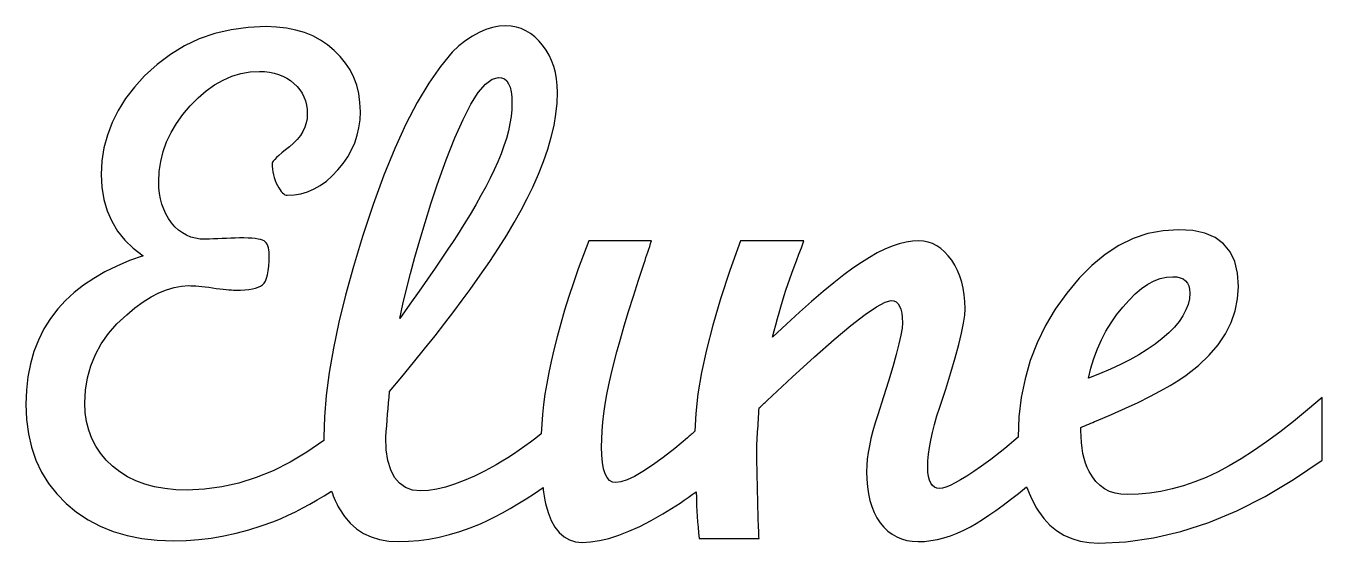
# Model space of a CAD drawing. Extents: x 0 to 120, y 0 to 48.
import ezdxf

# ---------------------------------------------------------------- set-up
doc = ezdxf.new("R2010")
doc.units = 0
doc.layers.add('Layer_1', color=7, linetype='CONTINUOUS')

msp = doc.modelspace()

# ---------------------------------------------------------------- linework, layer by layer
at = {"layer": 'Layer_1', "color": 7}
for points in [[(44.432768, 47.907281), (43.812954, 47.86939), (43.193349, 47.755821), (42.573885, 47.566676), (41.954492, 47.30205), (41.335102, 46.962046), (40.715644, 46.546762), (40.096045, 46.056296), (39.47624, 45.490754), (38.382442, 44.169471), (37.305389, 42.61789), (36.245238, 40.835958), (35.202151, 38.823621), (34.176284, 36.580832), (33.167797, 34.107538), (32.17685, 31.403685), (31.203601, 28.469226), (30.364151, 25.691948), (29.636717, 23.046159), (29.021272, 20.53183), (28.517785, 18.148918), (28.126236, 15.897389), (27.84659, 13.777211), (27.678823, 11.788343), (27.622906, 9.930754), (27.623189, 9.891384), (27.624035, 9.852536), (27.625164, 9.814058), (27.626575, 9.775805), (27.627986, 9.737626), (27.629398, 9.699377), (27.630526, 9.66091), (27.631373, 9.622073), (26.074381, 8.54883), (24.512216, 7.618039), (22.944681, 6.829899), (21.37158, 6.184612), (19.792713, 5.682375), (18.207888, 5.323388), (16.616906, 5.107853), (15.019568, 5.035962), (13.962665, 5.070396), (12.961744, 5.173706), (12.016802, 5.345907), (11.12783, 5.587018), (10.294829, 5.897047), (9.517792, 6.276015), (8.796709, 6.723936), (8.131581, 7.240823), (7.534238, 7.814719), (7.016527, 8.433683), (6.57845, 9.097772), (6.220011, 9.807039), (5.941221, 10.561534), (5.742079, 11.361313), (5.622589, 12.206427), (5.582762, 13.096934), (5.642895, 14.279694), (5.823337, 15.415604), (6.124169, 16.504488), (6.545464, 17.546165), (7.087303, 18.540459), (7.749763, 19.487196), (8.532921, 20.386195), (9.436859, 21.237281), (10.204148, 21.86697), (10.956217, 22.412181), (11.693113, 22.873073), (12.414891, 23.249808), (13.121603, 23.542549), (13.813302, 23.751453), (14.490037, 23.87668), (15.151859, 23.918393), (15.352068, 23.915316), (15.573849, 23.906059), (15.81719, 23.890537), (16.082069, 23.868637), (16.36848, 23.840282), (16.676401, 23.805374), (17.005819, 23.763825), (17.35672, 23.71554), (17.706459, 23.666862), (18.032451, 23.624303), (18.334716, 23.587975), (18.613281, 23.557998), (18.868173, 23.534489), (19.099409, 23.517555), (19.30702, 23.507311), (19.491026, 23.503867), (19.936533, 23.511516), (20.343193, 23.534432), (20.711039, 23.572538), (21.040107, 23.625785), (21.330432, 23.694111), (21.582047, 23.777456), (21.794986, 23.875754), (21.96929, 23.988951), (22.114849, 24.13771), (22.241473, 24.342725), (22.349023, 24.603913), (22.437347, 24.921185), (22.506299, 25.294457), (22.555736, 25.723647), (22.585508, 26.208668), (22.59547, 26.749437), (22.587794, 26.995857), (22.564849, 27.21829), (22.526712, 27.416833), (22.473443, 27.591591), (22.405106, 27.742656), (22.321771, 27.870133), (22.223507, 27.974121), (22.110381, 28.054715), (21.969281, 28.119222), (21.787121, 28.174956), (21.563959, 28.221971), (21.299845, 28.260319), (20.994836, 28.290054), (20.648981, 28.311221), (20.262339, 28.323893), (19.834964, 28.328098), (19.439193, 28.31156), (19.043419, 28.295021), (18.647647, 28.278483), (18.251873, 28.261945), (17.856101, 28.245407), (17.46033, 28.228869), (17.064555, 28.21233), (16.668784, 28.195792), (16.213686, 28.219499), (15.778249, 28.290644), (15.362377, 28.409206), (14.965974, 28.575167), (14.588947, 28.788518), (14.231199, 29.049238), (13.892634, 29.357314), (13.573159, 29.712731), (13.298619, 30.118787), (13.06053, 30.544344), (12.858945, 30.989366), (12.693907, 31.453816), (12.565465, 31.93765), (12.473663, 32.440835), (12.418551, 32.963327), (12.400178, 33.505092), (12.445365, 34.459178), (12.580945, 35.391663), (12.80692, 36.302569), (13.123297, 37.191919), (13.530083, 38.059733), (14.027285, 38.906035), (14.614906, 39.730847), (15.292956, 40.534189), (16.025757, 41.277063), (16.777719, 41.920566), (17.548911, 42.464798), (18.339407, 42.909857), (19.14928, 43.255844), (19.978599, 43.502859), (20.827441, 43.651001), (21.695873, 43.70037), (22.167173, 43.683126), (22.616781, 43.63146), (23.044754, 43.545354), (23.451148, 43.424797), (23.83602, 43.269783), (24.199424, 43.080305), (24.541415, 42.856356), (24.862053, 42.597925), (25.152799, 42.312686), (25.405055, 42.008318), (25.618742, 41.684736), (25.793773, 41.341858), (25.930058, 40.979601), (26.027515, 40.597878), (26.086054, 40.196606), (26.105584, 39.775703), (26.079902, 39.351334), (26.002849, 38.939797), (25.87432, 38.541125), (25.694225, 38.155347), (25.462473, 37.782497), (25.178966, 37.422605), (24.843619, 37.0757), (24.456336, 36.741814), (24.084873, 36.446703), (23.762696, 36.181702), (23.489878, 35.946825), (23.266496, 35.74209), (23.092627, 35.56751), (22.968342, 35.423102), (22.89372, 35.308884), (22.868828, 35.22487), (22.876476, 34.951114), (22.899393, 34.681321), (22.937524, 34.415611), (22.990793, 34.154099), (23.05913, 33.896895), (23.142471, 33.644118), (23.240746, 33.39588), (23.353889, 33.1523), (23.473145, 32.942519), (23.589923, 32.761106), (23.704327, 32.607939), (23.816474, 32.4829), (23.926467, 32.385861), (24.034423, 32.316702), (24.140448, 32.2753), (24.244653, 32.261528), (24.890377, 32.298245), (25.518821, 32.408379), (26.13001, 32.591869), (26.723958, 32.848654), (27.30069, 33.178671), (27.860224, 33.581856), (28.402582, 34.058154), (28.927778, 34.6075), (29.412356, 35.203884), (29.832788, 35.821468), (30.188936, 36.460365), (30.480652, 37.120689), (30.707796, 37.802555), (30.87022, 38.506075), (30.967787, 39.231367), (31.000347, 39.978542), (30.962425, 40.835814), (30.848766, 41.650135), (30.659505, 42.421457), (30.394777, 43.149749), (30.054711, 43.83497), (29.639441, 44.477076), (29.149099, 45.076037), (28.583819, 45.631806), (27.973457, 46.148676), (27.313424, 46.596585), (26.603771, 46.975547), (25.844556, 47.285577), (25.035837, 47.526688), (24.177667, 47.698897), (23.2701, 47.802219), (22.313194, 47.836667), (20.661125, 47.76549), (19.080133, 47.552026), (17.570207, 47.196324), (16.131331, 46.698425), (14.76349, 46.058382), (13.466671, 45.276237), (12.240858, 44.352038), (11.086042, 43.285833), (10.149673, 42.254353), (9.338149, 41.193065), (8.651471, 40.101853), (8.089643, 38.980607), (7.652664, 37.829211), (7.340535, 36.647552), (7.153258, 35.435515), (7.090833, 34.192986), (7.151345, 33.005079), (7.332785, 31.888131), (7.635028, 30.842184), (8.057944, 29.867276), (8.601402, 28.963445), (9.265277, 28.130734), (10.049434, 27.369177), (10.95375, 26.678819), (9.700717, 26.225376), (8.524785, 25.726613), (7.426082, 25.182559), (6.404745, 24.593245), (5.460898, 23.958705), (4.594677, 23.278967), (3.806207, 22.554065), (3.095625, 21.784028), (2.401742, 20.877378), (1.800939, 19.914912), (1.293046, 18.896567), (0.877886, 17.822285), (0.555286, 16.692005), (0.325072, 15.50567), (0.187071, 14.263215), (0.141111, 12.964583), (0.198947, 11.569748), (0.37255, 10.245595), (0.662085, 8.992255), (1.067697, 7.809862), (1.589552, 6.698544), (2.227797, 5.658434), (2.982595, 4.689661), (3.854097, 3.792361), (4.822873, 2.984963), (5.869342, 2.285715), (6.993438, 1.694459), (8.195096, 1.211049), (9.474242, 0.835327), (10.830817, 0.567142), (12.264748, 0.406344), (13.775972, 0.352778), (14.929903, 0.380718), (16.084098, 0.464532), (17.238472, 0.604272), (18.392936, 0.79997), (19.547403, 1.051667), (20.701782, 1.359402), (21.855989, 1.723212), (23.009931, 2.143136), (23.678673, 2.423247), (24.3464, 2.72367), (25.013206, 3.044162), (25.679191, 3.384468), (26.344454, 3.744347), (27.00909, 4.123543), (27.673196, 4.52181), (28.336875, 4.9389), (28.414447, 4.719887), (28.495941, 4.505565), (28.58139, 4.295896), (28.670817, 4.090845), (28.764253, 3.89038), (28.861726, 3.694461), (28.963262, 3.503052), (29.068889, 3.316122), (29.53061, 2.605309), (30.05475, 1.98917), (30.64131, 1.467736), (31.290291, 1.041039), (32.0017, 0.709109), (32.775533, 0.471977), (33.611795, 0.329675), (34.510486, 0.282234), (35.442494, 0.307859), (36.378727, 0.384844), (37.319218, 0.513289), (38.263985, 0.693313), (39.213062, 0.925026), (40.166471, 1.208546), (41.124237, 1.543987), (42.086389, 1.931461), (42.737069, 2.234187), (43.40814, 2.570023), (44.099446, 2.938701), (44.810844, 3.33995), (45.542177, 3.773497), (46.293301, 4.239071), (47.064061, 4.7364), (47.854306, 5.265211), (47.878069, 5.055867), (47.903045, 4.853161), (47.92932, 4.657384), (47.956978, 4.468814), (47.98614, 4.287743), (48.016899, 4.114453), (48.049358, 3.949232), (48.08362, 3.792364), (48.317288, 2.952519), (48.604955, 2.224899), (48.946556, 1.609431), (49.342034, 1.106035), (49.791324, 0.714635), (50.294368, 0.435158), (50.851102, 0.26753), (51.461467, 0.211669), (52.240499, 0.252606), (53.062271, 0.375412), (53.926884, 0.58008), (54.834446, 0.8666), (55.78506, 1.234965), (56.77883, 1.685166), (57.815861, 2.217194), (58.896258, 2.831044), (59.305571, 3.077275), (59.708429, 3.326689), (60.104864, 3.57921), (60.494909, 3.834771), (60.878601, 4.093297), (61.255972, 4.35472), (61.627055, 4.61897), (61.991883, 4.885975), (61.993012, 4.836366), (61.994141, 4.786757), (61.99527, 4.737148), (61.996399, 4.687539), (61.997528, 4.637927), (61.998657, 4.588318), (61.999786, 4.538709), (62.000915, 4.4891), (62.00512, 4.03551), (62.017791, 3.570805), (62.038986, 3.095103), (62.068733, 2.608515), (62.107089, 2.111158), (62.154105, 1.603149), (62.209832, 1.0846), (62.274317, 0.555628), (62.963338, 0.555628), (63.652355, 0.555628), (64.341375, 0.555628), (65.030395, 0.555628), (65.719412, 0.555628), (66.408433, 0.555628), (67.09745, 0.555628), (67.78647, 0.555628), (67.777665, 0.754067), (67.768859, 0.952503), (67.760054, 1.150942), (67.751249, 1.349378), (67.742443, 1.547817), (67.733638, 1.746253), (67.724833, 1.944692), (67.716027, 2.143128), (67.699489, 2.823329), (67.682951, 3.503526), (67.666413, 4.183727), (67.649875, 4.863928), (67.633336, 5.544126), (67.616798, 6.224326), (67.60026, 6.904524), (67.583722, 7.584725), (67.583719, 7.727908), (67.583716, 7.881795), (67.583716, 8.046404), (67.583716, 8.221763), (67.583716, 8.407888), (67.583716, 8.604809), (67.583719, 8.812541), (67.583722, 9.031114), (67.584851, 9.1283), (67.588265, 9.24746), (67.59391, 9.388452), (67.601756, 9.551128), (67.611746, 9.735343), (67.623854, 9.940953), (67.638049, 10.167809), (67.654277, 10.415767), (67.671267, 10.691424), (67.687862, 10.967037), (67.704202, 11.242619), (67.72043, 11.518189), (67.736658, 11.793762), (67.752999, 12.069346), (67.769593, 12.344964), (67.786583, 12.620628), (67.881393, 12.706618), (67.9762, 12.792608), (68.071009, 12.878596), (68.165819, 12.964586), (68.260629, 13.050576), (68.355436, 13.136567), (68.450246, 13.222554), (68.545055, 13.308544), (70.84848, 15.473048), (72.902521, 17.348835), (74.70707, 18.935937), (76.26203, 20.234391), (77.567293, 21.244241), (78.622756, 21.965516), (79.428317, 22.398259), (79.983875, 22.542503), (80.225973, 22.510355), (80.43569, 22.413872), (80.613055, 22.25296), (80.758103, 22.027526), (80.870865, 21.737481), (80.951372, 21.38273), (80.999657, 20.963184), (81.015744, 20.478753), (80.980122, 19.999229), (80.873304, 19.353375), (80.695343, 18.541357), (80.446299, 17.563335), (80.126219, 16.419469), (79.735161, 15.109927), (79.27318, 13.634864), (78.740327, 11.994447), (78.498217, 11.234118), (78.288492, 10.503896), (78.111119, 9.803799), (77.96607, 9.133837), (77.853309, 8.494031), (77.772808, 7.884394), (77.724533, 7.304944), (77.708447, 6.755697), (77.727977, 6.033177), (77.786507, 5.347408), (77.883958, 4.698342), (78.02024, 4.08594), (78.195272, 3.51015), (78.408967, 2.970931), (78.661235, 2.468234), (78.951994, 2.002017), (79.293045, 1.598318), (79.661885, 1.248692), (80.058573, 0.953064), (80.483182, 0.711358), (80.935776, 0.5235), (81.416421, 0.389407), (81.925185, 0.309008), (82.462133, 0.282225), (83.049883, 0.303646), (83.642115, 0.367964), (84.23877, 0.475237), (84.839793, 0.625526), (85.445123, 0.81889), (86.0547, 1.055393), (86.668469, 1.335092), (87.286369, 1.658053), (87.827042, 1.964478), (88.398449, 2.315396), (89.000587, 2.710617), (89.633459, 3.14995), (90.297056, 3.633202), (90.991382, 4.160184), (91.716431, 4.730708), (92.472202, 5.344581), (92.582179, 5.054481), (92.699614, 4.767112), (92.824441, 4.482547), (92.956589, 4.200864), (93.095987, 3.922135), (93.242567, 3.646441), (93.39626, 3.373851), (93.556994, 3.104442), (94.065835, 2.409853), (94.628101, 1.807899), (95.243921, 1.298572), (95.913423, 0.881865), (96.636741, 0.557773), (97.414004, 0.326288), (98.24534, 0.187401), (99.130883, 0.141108), (101.637815, 0.260858), (104.164579, 0.620025), (106.711025, 1.2185), (109.276995, 2.056164), (111.862342, 3.132898), (114.466912, 4.448593), (117.090548, 6.003126), (119.733105, 7.796386), (119.733105, 8.519581), (119.733105, 9.242775), (119.733105, 9.965969), (119.733105, 10.689164), (119.733105, 11.412358), (119.733105, 12.135553), (119.733105, 12.858747), (119.733105, 13.581942), (118.391836, 12.434141), (117.088965, 11.368478), (115.82461, 10.384861), (114.598882, 9.483186), (113.411906, 8.663356), (112.263795, 7.925274), (111.154664, 7.268839), (110.084633, 6.693956), (109.035269, 6.209137), (107.988083, 5.788587), (106.943068, 5.432419), (105.900214, 5.140754), (104.859514, 4.913703), (103.820962, 4.75138), (102.784543, 4.653904), (101.750258, 4.621386), (101.16811, 4.654671), (100.627061, 4.754567), (100.127043, 4.921123), (99.667994, 5.154394), (99.249842, 5.454433), (98.872523, 5.821293), (98.535973, 6.255027), (98.240119, 6.755692), (98.062497, 7.1316), (97.908499, 7.535627), (97.778147, 7.967729), (97.671453, 8.42787), (97.58844, 8.916012), (97.529122, 9.432115), (97.493517, 9.976144), (97.481636, 10.548053), (97.481636, 10.583331), (97.481636, 10.618608), (97.481636, 10.653886), (97.481636, 10.689164), (97.481636, 10.724442), (97.481636, 10.759719), (97.481636, 10.794997), (97.481636, 10.830275), (97.662433, 10.907446), (97.843233, 10.984617), (98.02403, 11.061785), (98.20492, 11.139018), (98.385717, 11.216188), (98.566518, 11.293359), (98.747315, 11.370527), (98.928115, 11.447698), (100.307815, 12.026104), (101.588358, 12.58962), (102.769789, 13.138187), (103.852156, 13.671739), (104.835508, 14.190215), (105.719888, 14.693553), (106.50535, 15.181693), (107.191934, 15.654573), (108.32213, 16.551267), (109.301822, 17.483983), (110.130954, 18.452919), (110.80947, 19.458274), (111.337307, 20.500244), (111.71441, 21.57903), (111.940715, 22.694829), (112.01617, 23.847837), (111.929991, 25.075529), (111.671498, 26.139583), (111.240728, 27.039982), (110.637718, 27.776709), (109.862504, 28.349747), (108.915124, 28.759085), (107.795616, 29.004703), (106.504018, 29.086587), (105.061622, 28.995139), (103.661992, 28.720776), (102.305223, 28.263446), (100.991408, 27.623101), (99.720646, 26.799684), (98.49303, 25.793141), (97.308659, 24.603422), (96.167629, 23.230476), (95.119086, 21.757166), (94.210705, 20.230228), (93.44235, 18.649611), (92.813886, 17.015265), (92.325173, 15.327139), (91.976075, 13.585184), (91.766452, 11.789345), (91.69617, 9.939573), (91.285252, 9.575817), (90.871257, 9.219557), (90.454107, 8.870817), (90.033729, 8.529622), (89.610037, 8.195999), (89.182959, 7.869973), (88.752412, 7.551572), (88.318323, 7.240823), (87.609886, 6.756383), (86.965638, 6.336832), (86.38571, 5.982078), (85.870232, 5.69203), (85.419334, 5.466599), (85.033144, 5.30569), (84.711791, 5.209213), (84.455406, 5.177073), (84.197077, 5.208067), (83.97317, 5.30113), (83.783689, 5.456391), (83.628645, 5.673985), (83.508046, 5.954039), (83.421895, 6.296685), (83.370203, 6.70205), (83.352987, 7.170268), (83.370203, 7.739182), (83.421895, 8.343065), (83.508046, 8.981748), (83.628645, 9.655062), (83.783689, 10.362836), (83.97317, 11.104905), (84.197077, 11.881096), (84.455406, 12.69124), (85.004473, 14.370998), (85.480632, 15.895343), (85.883795, 17.264386), (86.213868, 18.478246), (86.470758, 19.537031), (86.654366, 20.440856), (86.764605, 21.189837), (86.801379, 21.784087), (86.781849, 22.442083), (86.723307, 23.072107), (86.625851, 23.674152), (86.489565, 24.248206), (86.314537, 24.794261), (86.100849, 25.312314), (85.848591, 25.80235), (85.557845, 26.264365), (85.239504, 26.68428), (84.904351, 27.048085), (84.552245, 27.355814), (84.183056, 27.607511), (83.796649, 27.80321), (83.392891, 27.942952), (82.971643, 28.026772), (82.532776, 28.054712), (81.952423, 28.02371), (81.348016, 27.930642), (80.719676, 27.775374), (80.067537, 27.557778), (79.391719, 27.277726), (78.69235, 26.935083), (77.969559, 26.529724), (77.22347, 26.061518), (76.447627, 25.531476), (75.601009, 24.906343), (74.68353, 24.186227), (73.695106, 23.37124), (72.635646, 22.461485), (71.50507, 21.457073), (70.303286, 20.358114), (69.030207, 19.164712), (69.184966, 19.745031), (69.339364, 20.314378), (69.493522, 20.872823), (69.647559, 21.420432), (69.801599, 21.957273), (69.95576, 22.483417), (70.110161, 22.99893), (70.264929, 23.503879), (70.441645, 24.012257), (70.627316, 24.538006), (70.821829, 25.08108), (71.025066, 25.641435), (71.236916, 26.219023), (71.457261, 26.813795), (71.685988, 27.425706), (71.922984, 28.054712), (71.19097, 28.054712), (70.458957, 28.054712), (69.726943, 28.054712), (68.994929, 28.054712), (68.262915, 28.054712), (67.530901, 28.054712), (66.798887, 28.054712), (66.066873, 28.054712), (65.086653, 25.304547), (64.236735, 22.712691), (63.517038, 20.27899), (62.92747, 18.003297), (62.46795, 15.885459), (62.138391, 13.925321), (61.93871, 12.12274), (61.868818, 10.477559), (61.781608, 10.400617), (61.6945, 10.323232), (61.607457, 10.245595), (61.520448, 10.167897), (61.433439, 10.090317), (61.346396, 10.01305), (61.259288, 9.93628), (61.172082, 9.860198), (59.99885, 8.89094), (58.924503, 8.050838), (57.949084, 7.33992), (57.07264, 6.758206), (56.295214, 6.305722), (55.61685, 5.98249), (55.037598, 5.788533), (54.557498, 5.723879), (54.250906, 5.775528), (53.985456, 5.930491), (53.76107, 6.188795), (53.577665, 6.55046), (53.43516, 7.015505), (53.333469, 7.583957), (53.272518, 8.255838), (53.252226, 9.03117), (53.266027, 9.753758), (53.307471, 10.508635), (53.376675, 11.295803), (53.473751, 12.115275), (53.598812, 12.967056), (53.751968, 13.851148), (53.933327, 14.767566), (54.143001, 15.716309), (54.386373, 16.721283), (54.668705, 17.80632), (54.98993, 18.971297), (55.349973, 20.216091), (55.748761, 21.54058), (56.186225, 22.944638), (56.662292, 24.42814), (57.17689, 25.990962), (57.26288, 26.24893), (57.348868, 26.506901), (57.434858, 26.764869), (57.520848, 27.022837), (57.606839, 27.280805), (57.692826, 27.538776), (57.778817, 27.796744), (57.864807, 28.054712), (57.141612, 28.054712), (56.418418, 28.054712), (55.695223, 28.054712), (54.972029, 28.054712), (54.248835, 28.054712), (53.52564, 28.054712), (52.802446, 28.054712), (52.079251, 28.054712), (51.576659, 26.751633), (51.102099, 25.461454), (50.655556, 24.184178), (50.237015, 22.91982), (49.846456, 21.668387), (49.483865, 20.429886), (49.149223, 19.20433), (48.842515, 17.991726), (48.595071, 16.925349), (48.377201, 15.887093), (48.188838, 14.876808), (48.029907, 13.894331), (47.900344, 12.939511), (47.800082, 12.012193), (47.729044, 11.112218), (47.687168, 10.239434), (47.187897, 9.841975), (46.682979, 9.456067), (46.172388, 9.081688), (45.656091, 8.718815), (45.134056, 8.367426), (44.606252, 8.027498), (44.072646, 7.699008), (43.53321, 7.381934), (42.505675, 6.816375), (41.523861, 6.325898), (40.587597, 5.910605), (39.696709, 5.570598), (38.851027, 5.305975), (38.050377, 5.116836), (37.294589, 5.003281), (36.583487, 4.965406), (35.824358, 5.043071), (35.165832, 5.27602), (34.608095, 5.66418), (34.151341, 6.207486), (33.795756, 6.905865), (33.541535, 7.759248), (33.388862, 8.767566), (33.337932, 9.930754), (33.382029, 10.456613), (33.426126, 10.982472), (33.470223, 11.508331), (33.514321, 12.034193), (33.558418, 12.560052), (33.602515, 13.085911), (33.646612, 13.61177), (33.69071, 14.137629), (34.831373, 15.506133), (35.911449, 16.820408), (36.931047, 18.080581), (37.890269, 19.286782), (38.789223, 20.439137), (39.62801, 21.53778), (40.406735, 22.582835), (41.125501, 23.574434), (42.059685, 24.883008), (42.933561, 26.155201), (43.74714, 27.390939), (44.500439, 28.590144), (45.193466, 29.752736), (45.826237, 30.878636), (46.398764, 31.967771), (46.911057, 33.020059), (47.443906, 34.211999), (47.90589, 35.37565), (48.296946, 36.511109), (48.617025, 37.618472), (48.866072, 38.69784), (49.04403, 39.749309), (49.150849, 40.77298), (49.186473, 41.768948), (49.165025, 42.409945), (49.100647, 43.023364), (48.993304, 43.609062), (48.842955, 44.166906), (48.649557, 44.696753), (48.413069, 45.198465), (48.133446, 45.671904), (47.810646, 46.116934), (47.456431, 46.536841), (47.082659, 46.900643), (46.689391, 47.208369), (46.276692, 47.460067), (45.844621, 47.655765), (45.39324, 47.79551), (44.922612, 47.879336), (44.432768, 47.907276)], [(43.744851, 43.153601), (44.035221, 43.116858), (44.28648, 43.006707), (44.498757, 42.823206), (44.672168, 42.566418), (44.806833, 42.236407), (44.902876, 41.83323), (44.960416, 41.356949), (44.979579, 40.807629), (44.959259, 40.179919), (44.898302, 39.537366), (44.796608, 38.87989), (44.654103, 38.207417), (44.470698, 37.51987), (44.246315, 36.817173), (43.98087, 36.099253), (43.674287, 35.366031), (43.344846, 34.627205), (42.976509, 33.858135), (42.569322, 33.058851), (42.12334, 32.229385), (41.638615, 31.36977), (41.115197, 30.480034), (40.553135, 29.560215), (39.952481, 28.610337), (39.553323, 27.991901), (39.079068, 27.273933), (38.529635, 26.456581), (37.904945, 25.540002), (37.204915, 24.524352), (36.429467, 23.40978), (35.578522, 22.196448), (34.651995, 20.884504), (34.931629, 22.208069), (35.254001, 23.594198), (35.619213, 25.042851), (36.027368, 26.554001), (36.47858, 28.127613), (36.972946, 29.763658), (37.510579, 31.462099), (38.091587, 33.222906), (38.91838, 35.549261), (39.711077, 37.565892), (40.469569, 39.272653), (41.193737, 40.66941), (41.883463, 41.756022), (42.538636, 42.532351), (43.159138, 42.998257), (43.744851, 43.153601)], [(105.948393, 24.74742), (106.319842, 24.723685), (106.64201, 24.652529), (106.914823, 24.533962), (107.138202, 24.367995), (107.312073, 24.154646), (107.436364, 23.893932), (107.510995, 23.585867), (107.535887, 23.23047), (107.496051, 22.712358), (107.376558, 22.191909), (107.177414, 21.669186), (106.898623, 21.144247), (106.54019, 20.617157), (106.102116, 20.087977), (105.584408, 19.55677), (104.987067, 19.023595), (104.32308, 18.514283), (103.605412, 18.020163), (102.834017, 17.541195), (102.008855, 17.077346), (101.12988, 16.628573), (100.197048, 16.19484), (99.210314, 15.776109), (98.169643, 15.372351), (98.399862, 16.304093), (98.67727, 17.203903), (99.001921, 18.071651), (99.373876, 18.907218), (99.793188, 19.710479), (100.25991, 20.481313), (100.774105, 21.219592), (101.335823, 21.925198), (101.92013, 22.587334), (102.502109, 23.160914), (103.081819, 23.64602), (103.659319, 24.042743), (104.234666, 24.351158), (104.807921, 24.571353), (105.379145, 24.703413), (105.948393, 24.74742)]]:
    msp.add_lwpolyline(points, dxfattribs=at)

doc.saveas('drawing.dxf')
